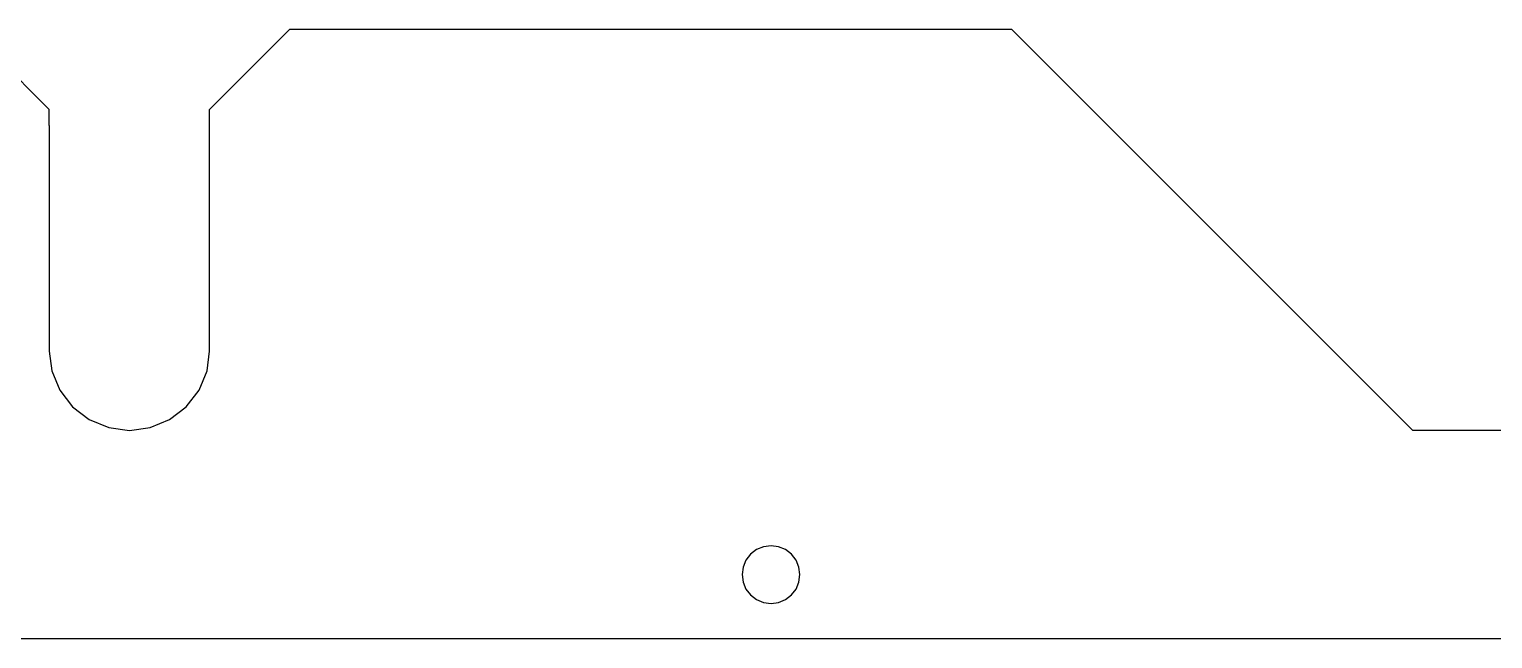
# Model space of a CAD drawing. Extents: x 23 to 722, y 14 to 384.
# Drawn here: x 116.8 to 208, y 15.8 to 53.8 of the extents above; entities that cross this region are included whole.
import ezdxf

# ---------------------------------------------------------------- set-up
doc = ezdxf.new("R2010")
doc.units = 0
doc.layers.get('0').update_dxf_attribs({"linetype": 'CONTINUOUS'})

msp = doc.modelspace()

# ---------------------------------------------------------------- linework, layer by layer
at = {"color": 7}
for p, q in [((113.024389, 53.807152), (118.024388, 48.807154)), ((128.024388, 48.807154), (133.024389, 53.807152)), ((133.024389, 53.807152), (178.024384, 53.807152)), ((203.024382, 28.807154), (178.024384, 53.807152)), ((118.024388, 47.807153), (118.024388, 48.807154)), ((128.024388, 47.807153), (128.024388, 48.807154)), ((118.024388, 47.807153), (118.024388, 33.741612)), ((128.024388, 33.741612), (128.024388, 47.807153)), ((118.024388, 33.741612), (118.186426, 32.510827)), ((127.862353, 32.510827), (128.024388, 33.741612)), ((118.186426, 32.510827), (118.686789, 31.30284)), ((127.36199, 31.30284), (127.862353, 32.510827)), ((118.686789, 31.30284), (119.482754, 30.265521)), ((126.566024, 30.265521), (127.36199, 31.30284)), ((119.482754, 30.265521), (120.520073, 29.469555)), ((125.528702, 29.469555), (126.566024, 30.265521)), ((120.520073, 29.469555), (121.728061, 28.969192)), ((124.320718, 28.969192), (125.528702, 29.469555)), ((121.728061, 28.969192), (123.024389, 28.798527)), ((123.024389, 28.798527), (124.320718, 28.969192)), ((203.024382, 28.807154), (213.024381, 28.807154)), ((161.751594, 21.079947), (161.465539, 20.707157)), ((162.124387, 21.366002), (161.751594, 21.079947)), ((162.558513, 21.545822), (162.124387, 21.366002)), ((163.024385, 21.607155), (162.558513, 21.545822)), ((163.490261, 21.545822), (163.024385, 21.607155)), ((163.924386, 21.366002), (163.490261, 21.545822)), ((164.297179, 21.079947), (163.924386, 21.366002)), ((164.583231, 20.707157), (164.297179, 21.079947)), ((161.285719, 20.273031), (161.224386, 19.807161)), ((161.465539, 20.707157), (161.285719, 20.273031)), ((164.763052, 20.273031), (164.583231, 20.707157)), ((164.824385, 19.807161), (164.763052, 20.273031)), ((161.224386, 19.807161), (161.285719, 19.341269)), ((161.285719, 19.341269), (161.465539, 18.907155)), ((164.583231, 18.907155), (164.763052, 19.341269)), ((164.763052, 19.341269), (164.824385, 19.807161)), ((161.465539, 18.907155), (161.751594, 18.534367)), ((161.751594, 18.534367), (162.124387, 18.248307)), ((163.924386, 18.248307), (164.297179, 18.534367)), ((164.297179, 18.534367), (164.583231, 18.907155)), ((162.124387, 18.248307), (162.558513, 18.068475)), ((162.558513, 18.068475), (163.024385, 18.007148)), ((163.024385, 18.007148), (163.490261, 18.068475)), ((163.490261, 18.068475), (163.924386, 18.248307)), ((366.024358, 15.807141), (50.024394, 15.807141))]:
    msp.add_line(p, q, dxfattribs=at)

doc.saveas('drawing.dxf')
